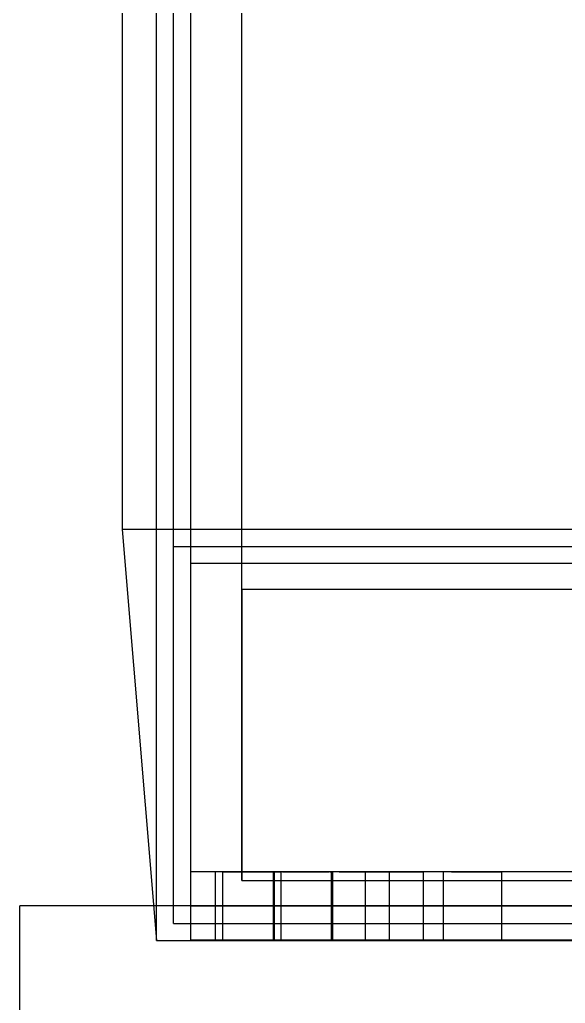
# Model space of a CAD drawing. Header units: millimetres. Extents: x -180 to 1414, y -663 to 972.
# Drawn here: x -40 to -8.1, y 446.3 to 503.8 of the extents above; entities that cross this region are included whole.
import ezdxf

# ---------------------------------------------------------------- set-up
doc = ezdxf.new("R2010")
doc.units = ezdxf.units.MM
doc.layers.add('FRONT', color=8, linetype='Continuous')

msp = doc.modelspace()

# ---------------------------------------------------------------- linework, layer by layer
at = {"layer": 'FRONT'}
for p, q in [((-34, 569.025), (-34, 474.025)), ((-31, 473.023), (-31, 568.023)), ((-30, 567.021), (-30, 472.021)), ((-27, 470.518), (-27, 565.518)), ((-27, 453.482), (-27, 548.482)), ((-30, 546.979), (-30, 451.979)), ((-31, 450.977), (-31, 545.977)), ((-32, 449.975), (-32, 544.975)), ((34, 474.025), (-34, 474.025)), ((-34, 474.025), (-32, 449.975)), ((-31, 450.977), (-31, 473.023)), ((-31, 473.023), (31, 473.023)), ((30, 472.021), (-30, 472.021)), ((-30, 472.021), (-30, 451.979)), ((-27, 470.518), (-27, 453.482)), ((-27, 470.518), (27, 470.518)), ((-29.916, 454), (-30, 454)), ((-30, 454), (-30, 450)), ((-29.665, 454), (-29.916, 454)), ((-29.248, 454), (-29.665, 454)), ((-28.667, 454), (-29.248, 454)), ((-27.926, 454), (-28.667, 454)), ((-28.552, 450), (-28.552, 454)), ((-28.547, 454), (-28.552, 454)), ((-28.533, 454), (-28.547, 454)), ((-28.509, 454), (-28.533, 454)), ((-28.477, 454), (-28.509, 454)), ((-28.435, 454), (-28.477, 454)), ((-28.384, 454), (-28.435, 454)), ((-28.324, 454), (-28.384, 454)), ((-28.257, 454), (-28.324, 454)), ((-28.181, 454), (-28.257, 454)), ((-28.098, 454), (-28.181, 454)), ((-28.11, 450), (-28.11, 454)), ((-28.105, 454), (-28.11, 454)), ((-28.091, 454), (-28.105, 454)), ((-28.098, 454), (-28.008, 454)), ((-28.067, 454), (-28.091, 454)), ((-28.034, 454), (-28.067, 454)), ((-27.992, 454), (-28.034, 454)), ((-28.008, 454), (-27.912, 454)), ((-27.942, 454), (-27.992, 454)), ((-27.882, 454), (-27.942, 454)), ((-27.029, 454), (-27.926, 454)), ((-27.912, 454), (-27.81, 454)), ((-27.815, 454), (-27.882, 454)), ((-27.739, 454), (-27.815, 454)), ((-27.81, 454), (-27.702, 454)), ((-27.656, 454), (-27.739, 454)), ((-27.702, 454), (-27.59, 454)), ((-27.566, 454), (-27.656, 454)), ((-27.59, 454), (-27.473, 454)), ((-27.566, 454), (-27.47, 454)), ((-27.473, 454), (-27.353, 454)), ((-27.47, 454), (-27.368, 454)), ((-27.368, 454), (-27.26, 454)), ((-27.353, 454), (-27.23, 454)), ((-27.26, 454), (-27.148, 454)), ((-27.23, 454), (-27.105, 454)), ((-27.148, 454), (-27.031, 454)), ((-27.105, 454), (-26.979, 454)), ((-27.031, 454), (-26.911, 454)), ((-25.981, 454), (-27.029, 454)), ((-26.979, 454), (-26.852, 454)), ((-26.911, 454), (-26.788, 454)), ((-26.852, 454), (-26.725, 454)), ((-26.788, 454), (-26.663, 454)), ((-26.725, 454), (-26.599, 454)), ((-26.663, 454), (-26.537, 454)), ((-26.599, 454), (-26.474, 454)), ((-26.537, 454), (-26.41, 454)), ((-26.474, 454), (-26.351, 454)), ((-26.41, 454), (-26.283, 454)), ((-26.351, 454), (-26.231, 454)), ((-26.283, 454), (-26.157, 454)), ((-26.231, 454), (-26.114, 454)), ((-26.157, 454), (-26.032, 454)), ((-26.114, 454), (-26.002, 454)), ((-26.032, 454), (-25.909, 454)), ((-26.002, 454), (-25.894, 454)), ((-24.787, 454), (-25.981, 454)), ((-25.909, 454), (-25.789, 454)), ((-25.894, 454), (-25.792, 454)), ((-25.792, 454), (-25.696, 454)), ((-25.789, 454), (-25.672, 454)), ((-25.696, 454), (-25.606, 454)), ((-25.672, 454), (-25.56, 454)), ((-25.606, 454), (-25.523, 454)), ((-25.56, 454), (-25.452, 454)), ((-25.523, 454), (-25.447, 454)), ((-25.452, 454), (-25.35, 454)), ((-25.447, 454), (-25.38, 454)), ((-25.38, 454), (-25.32, 454)), ((-25.35, 454), (-25.254, 454)), ((-25.32, 454), (-25.27, 454)), ((-25.27, 454), (-25.228, 454)), ((-25.254, 454), (-25.164, 454)), ((-25.195, 454), (-25.228, 454)), ((-25.195, 454), (-25.171, 454)), ((-25.171, 454), (-25.157, 454)), ((-25.164, 454), (-25.081, 454)), ((-25.152, 454), (-25.157, 454)), ((-25.152, 450), (-25.152, 454)), ((-25.083, 450), (-25.083, 454)), ((-25.078, 454), (-25.083, 454)), ((-25.081, 454), (-25.005, 454)), ((-25.064, 454), (-25.078, 454)), ((-25.04, 454), (-25.064, 454)), ((-25.007, 454), (-25.04, 454)), ((-24.965, 454), (-25.007, 454)), ((-25.005, 454), (-24.938, 454)), ((-24.914, 454), (-24.965, 454)), ((-24.938, 454), (-24.878, 454)), ((-24.855, 454), (-24.914, 454)), ((-24.878, 454), (-24.827, 454)), ((-24.787, 454), (-24.855, 454)), ((-24.827, 454), (-24.786, 454)), ((-23.455, 454), (-24.787, 454)), ((-24.712, 454), (-24.787, 454)), ((-24.786, 454), (-24.753, 454)), ((-24.753, 454), (-24.729, 454)), ((-24.729, 454), (-24.715, 454)), ((-24.715, 454), (-24.71, 454)), ((-24.629, 454), (-24.712, 454)), ((-24.71, 450), (-24.71, 454)), ((-24.629, 454), (-24.539, 454)), ((-24.539, 454), (-24.443, 454)), ((-24.443, 454), (-24.34, 454)), ((-24.34, 454), (-24.233, 454)), ((-24.233, 454), (-24.12, 454)), ((-24.12, 454), (-24.004, 454)), ((-24.004, 454), (-23.884, 454)), ((-23.884, 454), (-23.761, 454)), ((-23.761, 454), (-23.636, 454)), ((-23.636, 454), (-23.51, 454)), ((-23.51, 454), (-23.383, 454)), ((-21.992, 454), (-23.455, 454)), ((-23.383, 454), (-23.256, 454)), ((-23.256, 454), (-23.129, 454)), ((-23.129, 454), (-23.004, 454)), ((-23.004, 454), (-22.882, 454)), ((-22.882, 454), (-22.762, 454)), ((-22.762, 454), (-22.645, 454)), ((-22.645, 454), (-22.533, 454)), ((-22.533, 454), (-22.425, 454)), ((-22.425, 454), (-22.323, 454)), ((-22.323, 454), (-22.226, 454)), ((-22.226, 454), (-22.136, 454)), ((-22.136, 454), (-22.054, 454)), ((-22.054, 454), (-21.978, 454)), ((-20.405, 454), (-21.992, 454)), ((-21.978, 454), (-21.91, 454)), ((-21.851, 454), (-21.91, 454)), ((-21.851, 454), (-21.8, 454)), ((-21.8, 454), (-21.758, 454)), ((-21.765, 450), (-21.765, 454)), ((-21.76, 454), (-21.765, 454)), ((-21.746, 454), (-21.76, 454)), ((-21.758, 454), (-21.725, 454)), ((-21.722, 454), (-21.746, 454)), ((-21.725, 454), (-21.702, 454)), ((-21.689, 454), (-21.722, 454)), ((-21.702, 454), (-21.687, 454)), ((-21.647, 454), (-21.689, 454)), ((-21.687, 454), (-21.683, 454)), ((-21.683, 450), (-21.683, 454)), ((-21.597, 454), (-21.647, 454)), ((-21.537, 454), (-21.597, 454)), ((-21.47, 454), (-21.537, 454)), ((-21.394, 454), (-21.47, 454)), ((-21.311, 454), (-21.394, 454)), ((-21.311, 454), (-21.221, 454)), ((-21.221, 454), (-21.125, 454)), ((-21.125, 454), (-21.023, 454)), ((-21.023, 454), (-20.915, 454)), ((-20.915, 454), (-20.803, 454)), ((-20.803, 454), (-20.686, 454)), ((-20.686, 454), (-20.566, 454)), ((-20.566, 454), (-20.443, 454)), ((-20.443, 454), (-20.318, 454)), ((-18.705, 454), (-20.405, 454)), ((-20.318, 454), (-20.192, 454)), ((-20.192, 454), (-20.065, 454)), ((-20.065, 454), (-19.938, 454)), ((-19.938, 454), (-19.812, 454)), ((-19.812, 454), (-19.687, 454)), ((-19.767, 450), (-19.767, 454)), ((-19.762, 454), (-19.767, 454)), ((-19.748, 454), (-19.762, 454)), ((-19.724, 454), (-19.748, 454)), ((-19.691, 454), (-19.724, 454)), ((-19.649, 454), (-19.691, 454)), ((-19.687, 454), (-19.564, 454)), ((-19.598, 454), (-19.649, 454)), ((-19.539, 454), (-19.598, 454)), ((-19.564, 454), (-19.444, 454)), ((-19.471, 454), (-19.539, 454)), ((-19.396, 454), (-19.471, 454)), ((-19.444, 454), (-19.327, 454)), ((-19.313, 454), (-19.396, 454)), ((-19.327, 454), (-19.215, 454)), ((-19.223, 454), (-19.313, 454)), ((-19.223, 454), (-19.126, 454)), ((-19.215, 454), (-19.107, 454)), ((-19.126, 454), (-19.024, 454)), ((-19.107, 454), (-19.005, 454)), ((-19.024, 454), (-18.917, 454)), ((-19.005, 454), (-18.909, 454)), ((-18.917, 454), (-18.804, 454)), ((-18.909, 454), (-18.819, 454)), ((-18.819, 454), (-18.736, 454)), ((-18.804, 454), (-18.688, 454)), ((-18.736, 454), (-18.66, 454)), ((-16.9, 454), (-18.705, 454)), ((-18.688, 454), (-18.568, 454)), ((-18.66, 454), (-18.593, 454)), ((-18.593, 454), (-18.533, 454)), ((-18.568, 454), (-18.445, 454)), ((-18.533, 454), (-18.482, 454)), ((-18.482, 454), (-18.44, 454)), ((-18.445, 454), (-18.32, 454)), ((-18.44, 454), (-18.408, 454)), ((-18.408, 454), (-18.384, 454)), ((-18.384, 454), (-18.37, 454)), ((-18.37, 454), (-18.365, 454)), ((-18.365, 450), (-18.365, 454)), ((-18.32, 454), (-18.194, 454)), ((-18.194, 454), (-18.067, 454)), ((-18.067, 454), (-17.939, 454)), ((-17.939, 454), (-17.813, 454)), ((-17.813, 454), (-17.688, 454)), ((-17.688, 454), (-17.565, 454)), ((-17.565, 454), (-17.445, 454)), ((-17.445, 454), (-17.329, 454)), ((-17.329, 454), (-17.217, 454)), ((-17.217, 454), (-17.109, 454)), ((-17.109, 454), (-17.007, 454)), ((-17.007, 454), (-16.91, 454)), ((-16.91, 454), (-16.82, 454)), ((-15, 454), (-16.9, 454)), ((-16.82, 454), (-16.737, 454)), ((-16.737, 454), (-16.662, 454)), ((-16.662, 454), (-16.594, 454)), ((-16.594, 454), (-16.535, 454)), ((-16.535, 454), (-16.484, 454)), ((-16.484, 454), (-16.442, 454)), ((-16.442, 454), (-16.409, 454)), ((-16.409, 454), (-16.386, 454)), ((-16.386, 454), (-16.371, 454)), ((-16.371, 454), (-16.367, 454)), ((-16.367, 450), (-16.367, 454)), ((-15.2, 450), (-15.2, 454)), ((-15.195, 454), (-15.2, 454)), ((-15.181, 454), (-15.195, 454)), ((-15.157, 454), (-15.181, 454)), ((-15.124, 454), (-15.157, 454)), ((-15.082, 454), (-15.124, 454)), ((-15.032, 454), (-15.082, 454)), ((-14.972, 454), (-15.032, 454)), ((-13.017, 454), (-15, 454)), ((-14.905, 454), (-14.972, 454)), ((-14.829, 454), (-14.905, 454)), ((-14.746, 454), (-14.829, 454)), ((-14.746, 454), (-14.656, 454)), ((-14.656, 454), (-14.56, 454)), ((-14.56, 454), (-14.458, 454)), ((-14.458, 454), (-14.35, 454)), ((-14.35, 454), (-14.238, 454)), ((-14.238, 454), (-14.121, 454)), ((-14.121, 454), (-14.001, 454)), ((-14.001, 454), (-13.878, 454)), ((-13.878, 454), (-13.753, 454)), ((-13.753, 454), (-13.627, 454)), ((-13.627, 454), (-13.5, 454)), ((-13.5, 454), (-13.373, 454)), ((-13.373, 454), (-13.247, 454)), ((-13.247, 454), (-13.122, 454)), ((-13.122, 454), (-12.999, 454)), ((-10.96, 454), (-13.017, 454)), ((-12.999, 454), (-12.879, 454)), ((-12.879, 454), (-12.762, 454)), ((-12.762, 454), (-12.65, 454)), ((-12.65, 454), (-12.542, 454)), ((-12.542, 454), (-12.44, 454)), ((-12.44, 454), (-12.344, 454)), ((-12.344, 454), (-12.254, 454)), ((-12.254, 454), (-12.171, 454)), ((-12.171, 454), (-12.095, 454)), ((-12.095, 454), (-12.028, 454)), ((-12.028, 454), (-11.968, 454)), ((-11.968, 454), (-11.918, 454)), ((-11.918, 454), (-11.876, 454)), ((-11.876, 454), (-11.843, 454)), ((-11.843, 454), (-11.819, 454)), ((-11.819, 454), (-11.805, 454)), ((-11.805, 454), (-11.8, 454)), ((-11.8, 450), (-11.8, 454)), ((-8.843, 454), (-10.96, 454)), ((-6.676, 454), (-8.843, 454)), ((-27, 453.482), (27, 453.482)), ((-39.888, 452), (-40, 452)), ((-40, 348), (-40, 452)), ((-39.553, 452), (-39.888, 452)), ((-38.997, 452), (-39.553, 452)), ((-38.223, 452), (-38.997, 452)), ((-37.235, 452), (-38.223, 452)), ((-36.039, 452), (-37.235, 452)), ((-34.641, 452), (-36.039, 452)), ((-33.05, 452), (-34.641, 452)), ((-31.273, 452), (-33.05, 452)), ((-29.322, 452), (-31.273, 452)), ((30, 451.979), (-30, 451.979)), ((-27.207, 452), (-29.322, 452)), ((-24.94, 452), (-27.207, 452)), ((-22.533, 452), (-24.94, 452)), ((-20, 452), (-22.533, 452)), ((-17.355, 452), (-20, 452)), ((-14.614, 452), (-17.355, 452)), ((-11.79, 452), (-14.614, 452)), ((-8.901, 452), (-11.79, 452)), ((-5.962, 452), (-8.901, 452)), ((-31, 450.977), (31, 450.977)), ((-32, 449.975), (32, 449.975)), ((-29.916, 450), (-30, 450)), ((-29.665, 450), (-29.916, 450)), ((-29.248, 450), (-29.665, 450)), ((-28.667, 450), (-29.248, 450)), ((-27.926, 450), (-28.667, 450)), ((-28.547, 450), (-28.552, 450)), ((-28.533, 450), (-28.547, 450)), ((-28.509, 450), (-28.533, 450)), ((-28.477, 450), (-28.509, 450)), ((-28.435, 450), (-28.477, 450)), ((-28.384, 450), (-28.435, 450)), ((-28.324, 450), (-28.384, 450)), ((-28.257, 450), (-28.324, 450)), ((-28.181, 450), (-28.257, 450)), ((-28.098, 450), (-28.181, 450)), ((-28.105, 450), (-28.11, 450)), ((-28.091, 450), (-28.105, 450)), ((-28.098, 450), (-28.008, 450)), ((-28.067, 450), (-28.091, 450)), ((-28.034, 450), (-28.067, 450)), ((-27.992, 450), (-28.034, 450)), ((-28.008, 450), (-27.912, 450)), ((-27.942, 450), (-27.992, 450)), ((-27.882, 450), (-27.942, 450)), ((-27.029, 450), (-27.926, 450)), ((-27.912, 450), (-27.81, 450)), ((-27.815, 450), (-27.882, 450)), ((-27.739, 450), (-27.815, 450)), ((-27.81, 450), (-27.702, 450)), ((-27.656, 450), (-27.739, 450)), ((-27.702, 450), (-27.59, 450)), ((-27.566, 450), (-27.656, 450)), ((-27.59, 450), (-27.473, 450)), ((-27.566, 450), (-27.47, 450)), ((-27.473, 450), (-27.353, 450)), ((-27.47, 450), (-27.368, 450)), ((-27.368, 450), (-27.26, 450)), ((-27.353, 450), (-27.23, 450)), ((-27.26, 450), (-27.148, 450)), ((-27.23, 450), (-27.105, 450)), ((-27.148, 450), (-27.031, 450)), ((-27.105, 450), (-26.979, 450)), ((-27.031, 450), (-26.911, 450)), ((-25.981, 450), (-27.029, 450)), ((-26.979, 450), (-26.852, 450)), ((-26.911, 450), (-26.788, 450)), ((-26.852, 450), (-26.725, 450)), ((-26.788, 450), (-26.663, 450)), ((-26.725, 450), (-26.599, 450)), ((-26.663, 450), (-26.537, 450)), ((-26.599, 450), (-26.474, 450)), ((-26.537, 450), (-26.41, 450)), ((-26.474, 450), (-26.351, 450)), ((-26.41, 450), (-26.283, 450)), ((-26.351, 450), (-26.231, 450)), ((-26.283, 450), (-26.157, 450)), ((-26.231, 450), (-26.114, 450)), ((-26.157, 450), (-26.032, 450)), ((-26.114, 450), (-26.002, 450)), ((-26.032, 450), (-25.909, 450)), ((-26.002, 450), (-25.894, 450)), ((-24.787, 450), (-25.981, 450)), ((-25.909, 450), (-25.789, 450)), ((-25.894, 450), (-25.792, 450)), ((-25.792, 450), (-25.696, 450)), ((-25.789, 450), (-25.672, 450)), ((-25.696, 450), (-25.606, 450)), ((-25.672, 450), (-25.56, 450)), ((-25.606, 450), (-25.523, 450)), ((-25.56, 450), (-25.452, 450)), ((-25.523, 450), (-25.447, 450)), ((-25.452, 450), (-25.35, 450)), ((-25.447, 450), (-25.38, 450)), ((-25.38, 450), (-25.32, 450)), ((-25.35, 450), (-25.254, 450)), ((-25.32, 450), (-25.27, 450)), ((-25.27, 450), (-25.228, 450)), ((-25.254, 450), (-25.164, 450)), ((-25.228, 450), (-25.195, 450)), ((-25.195, 450), (-25.171, 450)), ((-25.171, 450), (-25.157, 450)), ((-25.164, 450), (-25.081, 450)), ((-25.157, 450), (-25.152, 450)), ((-25.078, 450), (-25.083, 450)), ((-25.081, 450), (-25.005, 450)), ((-25.064, 450), (-25.078, 450)), ((-25.04, 450), (-25.064, 450)), ((-25.007, 450), (-25.04, 450)), ((-24.965, 450), (-25.007, 450)), ((-25.005, 450), (-24.938, 450)), ((-24.914, 450), (-24.965, 450)), ((-24.938, 450), (-24.878, 450)), ((-24.855, 450), (-24.914, 450)), ((-24.878, 450), (-24.827, 450)), ((-24.787, 450), (-24.855, 450)), ((-24.827, 450), (-24.786, 450)), ((-23.455, 450), (-24.787, 450)), ((-24.712, 450), (-24.787, 450)), ((-24.786, 450), (-24.753, 450)), ((-24.753, 450), (-24.729, 450)), ((-24.729, 450), (-24.715, 450)), ((-24.715, 450), (-24.71, 450)), ((-24.629, 450), (-24.712, 450)), ((-24.629, 450), (-24.539, 450)), ((-24.539, 450), (-24.443, 450)), ((-24.443, 450), (-24.34, 450)), ((-24.34, 450), (-24.233, 450)), ((-24.233, 450), (-24.12, 450)), ((-24.12, 450), (-24.004, 450)), ((-24.004, 450), (-23.884, 450)), ((-23.884, 450), (-23.761, 450)), ((-23.761, 450), (-23.636, 450)), ((-23.636, 450), (-23.51, 450)), ((-23.51, 450), (-23.383, 450)), ((-21.992, 450), (-23.455, 450)), ((-23.383, 450), (-23.256, 450)), ((-23.256, 450), (-23.129, 450)), ((-23.129, 450), (-23.004, 450)), ((-23.004, 450), (-22.882, 450)), ((-22.882, 450), (-22.762, 450)), ((-22.762, 450), (-22.645, 450)), ((-22.645, 450), (-22.533, 450)), ((-22.533, 450), (-22.425, 450)), ((-22.425, 450), (-22.323, 450)), ((-22.323, 450), (-22.226, 450)), ((-22.226, 450), (-22.136, 450)), ((-22.136, 450), (-22.054, 450)), ((-22.054, 450), (-21.978, 450)), ((-20.405, 450), (-21.992, 450)), ((-21.978, 450), (-21.91, 450)), ((-21.91, 450), (-21.851, 450)), ((-21.851, 450), (-21.8, 450)), ((-21.8, 450), (-21.758, 450)), ((-21.76, 450), (-21.765, 450)), ((-21.746, 450), (-21.76, 450)), ((-21.758, 450), (-21.725, 450)), ((-21.722, 450), (-21.746, 450)), ((-21.725, 450), (-21.702, 450)), ((-21.689, 450), (-21.722, 450)), ((-21.702, 450), (-21.687, 450)), ((-21.647, 450), (-21.689, 450)), ((-21.687, 450), (-21.683, 450)), ((-21.597, 450), (-21.647, 450)), ((-21.537, 450), (-21.597, 450)), ((-21.47, 450), (-21.537, 450)), ((-21.394, 450), (-21.47, 450)), ((-21.311, 450), (-21.394, 450)), ((-21.311, 450), (-21.221, 450)), ((-21.221, 450), (-21.125, 450)), ((-21.125, 450), (-21.023, 450)), ((-21.023, 450), (-20.915, 450)), ((-20.915, 450), (-20.803, 450)), ((-20.803, 450), (-20.686, 450)), ((-20.686, 450), (-20.566, 450)), ((-20.566, 450), (-20.443, 450)), ((-20.443, 450), (-20.318, 450)), ((-18.705, 450), (-20.405, 450)), ((-20.318, 450), (-20.192, 450)), ((-20.192, 450), (-20.065, 450)), ((-20.065, 450), (-19.938, 450)), ((-19.938, 450), (-19.812, 450)), ((-19.812, 450), (-19.687, 450)), ((-19.762, 450), (-19.767, 450)), ((-19.748, 450), (-19.762, 450)), ((-19.724, 450), (-19.748, 450)), ((-19.691, 450), (-19.724, 450)), ((-19.649, 450), (-19.691, 450)), ((-19.687, 450), (-19.564, 450)), ((-19.598, 450), (-19.649, 450)), ((-19.539, 450), (-19.598, 450)), ((-19.564, 450), (-19.444, 450)), ((-19.471, 450), (-19.539, 450)), ((-19.396, 450), (-19.471, 450)), ((-19.444, 450), (-19.327, 450)), ((-19.313, 450), (-19.396, 450)), ((-19.327, 450), (-19.215, 450)), ((-19.223, 450), (-19.313, 450)), ((-19.223, 450), (-19.126, 450)), ((-19.215, 450), (-19.107, 450)), ((-19.126, 450), (-19.024, 450)), ((-19.107, 450), (-19.005, 450)), ((-19.024, 450), (-18.917, 450)), ((-19.005, 450), (-18.909, 450)), ((-18.917, 450), (-18.804, 450)), ((-18.909, 450), (-18.819, 450)), ((-18.819, 450), (-18.736, 450)), ((-18.804, 450), (-18.688, 450)), ((-18.736, 450), (-18.66, 450)), ((-16.9, 450), (-18.705, 450)), ((-18.688, 450), (-18.568, 450)), ((-18.66, 450), (-18.593, 450)), ((-18.593, 450), (-18.533, 450)), ((-18.568, 450), (-18.445, 450)), ((-18.533, 450), (-18.482, 450)), ((-18.482, 450), (-18.44, 450)), ((-18.445, 450), (-18.32, 450)), ((-18.44, 450), (-18.408, 450)), ((-18.408, 450), (-18.384, 450)), ((-18.384, 450), (-18.37, 450)), ((-18.37, 450), (-18.365, 450)), ((-18.32, 450), (-18.194, 450)), ((-18.194, 450), (-18.067, 450)), ((-18.067, 450), (-17.939, 450)), ((-17.939, 450), (-17.813, 450)), ((-17.813, 450), (-17.688, 450)), ((-17.688, 450), (-17.565, 450)), ((-17.565, 450), (-17.445, 450)), ((-17.445, 450), (-17.329, 450)), ((-17.329, 450), (-17.217, 450)), ((-17.217, 450), (-17.109, 450)), ((-17.109, 450), (-17.007, 450)), ((-17.007, 450), (-16.91, 450)), ((-16.91, 450), (-16.82, 450)), ((-15, 450), (-16.9, 450)), ((-16.82, 450), (-16.737, 450)), ((-16.737, 450), (-16.662, 450)), ((-16.662, 450), (-16.594, 450)), ((-16.594, 450), (-16.535, 450)), ((-16.535, 450), (-16.484, 450)), ((-16.484, 450), (-16.442, 450)), ((-16.442, 450), (-16.409, 450)), ((-16.409, 450), (-16.386, 450)), ((-16.386, 450), (-16.371, 450)), ((-16.371, 450), (-16.367, 450)), ((-15.195, 450), (-15.2, 450)), ((-15.181, 450), (-15.195, 450)), ((-15.157, 450), (-15.181, 450)), ((-15.124, 450), (-15.157, 450)), ((-15.082, 450), (-15.124, 450)), ((-15.032, 450), (-15.082, 450)), ((-14.972, 450), (-15.032, 450)), ((-13.017, 450), (-15, 450)), ((-14.905, 450), (-14.972, 450)), ((-14.829, 450), (-14.905, 450)), ((-14.746, 450), (-14.829, 450)), ((-14.746, 450), (-14.656, 450)), ((-14.656, 450), (-14.56, 450)), ((-14.56, 450), (-14.458, 450)), ((-14.458, 450), (-14.35, 450)), ((-14.35, 450), (-14.238, 450)), ((-14.238, 450), (-14.121, 450)), ((-14.121, 450), (-14.001, 450)), ((-14.001, 450), (-13.878, 450)), ((-13.878, 450), (-13.753, 450)), ((-13.753, 450), (-13.627, 450)), ((-13.627, 450), (-13.5, 450)), ((-13.5, 450), (-13.373, 450)), ((-13.373, 450), (-13.247, 450)), ((-13.247, 450), (-13.122, 450)), ((-13.122, 450), (-12.999, 450)), ((-10.96, 450), (-13.017, 450)), ((-12.999, 450), (-12.879, 450)), ((-12.879, 450), (-12.762, 450)), ((-12.762, 450), (-12.65, 450)), ((-12.65, 450), (-12.542, 450)), ((-12.542, 450), (-12.44, 450)), ((-12.44, 450), (-12.344, 450)), ((-12.344, 450), (-12.254, 450)), ((-12.254, 450), (-12.171, 450)), ((-12.171, 450), (-12.095, 450)), ((-12.095, 450), (-12.028, 450)), ((-12.028, 450), (-11.968, 450)), ((-11.968, 450), (-11.918, 450)), ((-11.918, 450), (-11.876, 450)), ((-11.876, 450), (-11.843, 450)), ((-11.843, 450), (-11.819, 450)), ((-11.819, 450), (-11.805, 450)), ((-11.805, 450), (-11.8, 450)), ((-8.843, 450), (-10.96, 450)), ((-6.676, 450), (-8.843, 450))]:
    msp.add_line(p, q, dxfattribs=at)

doc.saveas('drawing.dxf')
